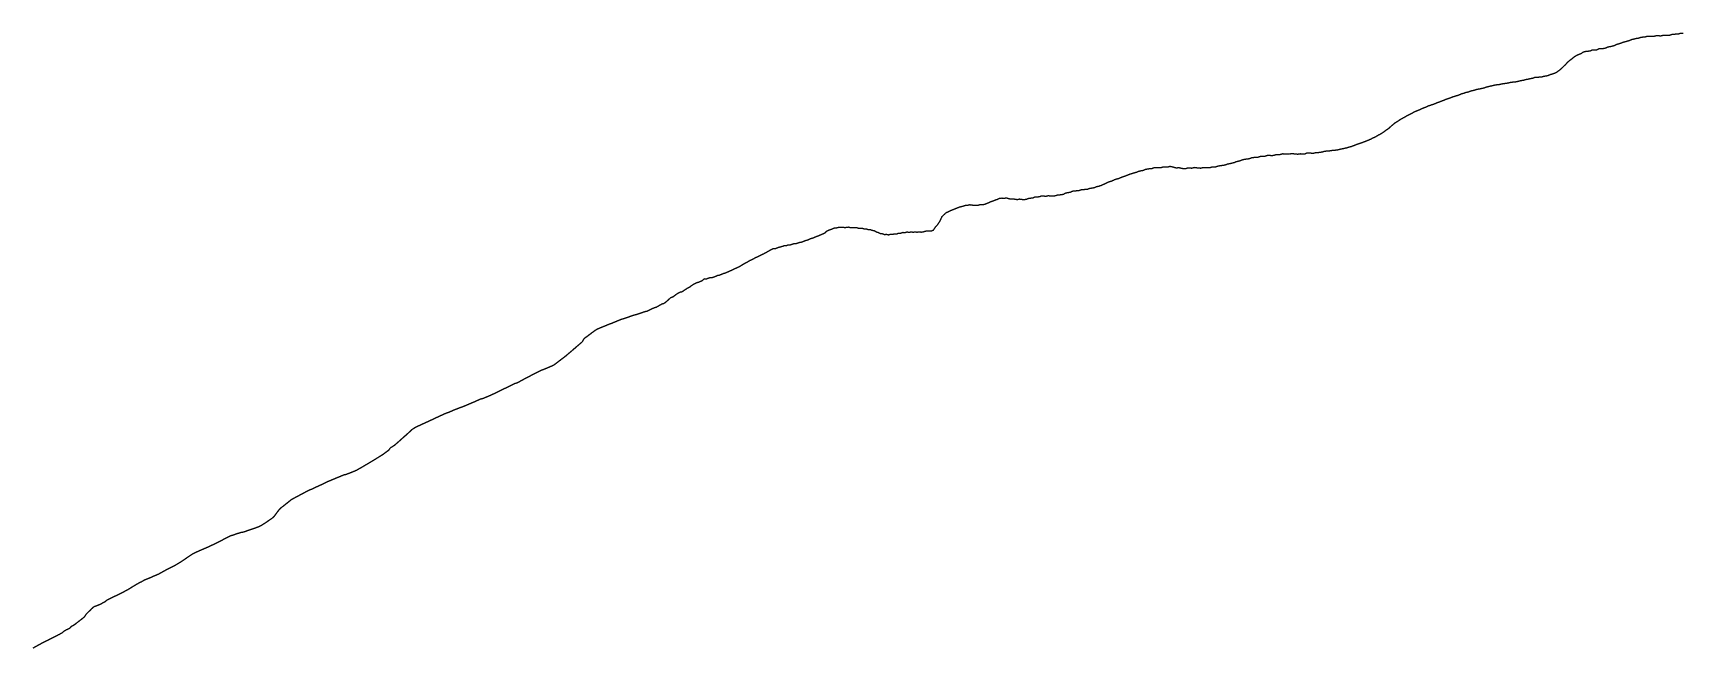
# Model space of a CAD drawing. Header units: millimetres. Extents: x 0 to 74012, y -11988 to 500.
# Drawn here: x 9299 to 18522, y -9981 to -6545 of the extents above; entities that cross this region are included whole.
import ezdxf

# ---------------------------------------------------------------- set-up
doc = ezdxf.new("R2010")
doc.units = ezdxf.units.MM
doc.layers.add('Clone', color=7, linetype='CONTINUOUS')

msp = doc.modelspace()

# ---------------------------------------------------------------- linework, layer by layer
at = {"layer": 'Clone'}
for points in [[(18497.1, -6548.95), (18509.5, -6545.03)], [(18509.5, -6545.03), (18521.8, -6544.99)], [(18002.5, -6645.07), (18014.9, -6638.91)], [(18014.9, -6638.91), (18027.3, -6638.72)], [(18027.3, -6638.72), (18039.6, -6638.44)], [(18039.6, -6638.44), (18052, -6632.11)], [(18052, -6632.11), (18064.3, -6631.64)], [(18064.3, -6631.64), (18076.7, -6630.88)], [(18076.7, -6630.88), (18089.1, -6628.46)], [(18089.1, -6628.46), (18101.4, -6622.36)], [(18101.4, -6622.36), (18113.8, -6620.39)], [(18113.8, -6620.39), (18126.2, -6617.55)], [(18126.2, -6617.55), (18138.5, -6614.32)], [(18138.5, -6614.32), (18150.9, -6608.03)], [(18150.9, -6608.03), (18163.3, -6604.59)], [(18163.3, -6604.59), (18175.6, -6600.81)], [(18175.6, -6600.81), (18188, -6595.6)], [(18188, -6595.6), (18200.4, -6592.44)], [(18200.4, -6592.44), (18212.7, -6588.92)], [(18212.7, -6588.92), (18225.1, -6585.3)], [(18225.1, -6585.3), (18237.4, -6580.27)], [(18237.4, -6580.27), (18249.8, -6577.13)], [(18249.8, -6577.13), (18262.2, -6574.53)], [(18262.2, -6574.53), (18274.5, -6572.78)], [(18274.5, -6572.78), (18286.9, -6568.34)], [(18286.9, -6568.34), (18299.3, -6567)], [(18299.3, -6567), (18311.6, -6565.79)], [(18311.6, -6565.79), (18324, -6561.72)], [(18324, -6561.72), (18336.4, -6561.85)], [(18336.4, -6561.85), (18348.7, -6561.71)], [(18348.7, -6561.71), (18361.1, -6562.6)], [(18361.1, -6562.6), (18373.4, -6558.89)], [(18373.4, -6558.89), (18385.8, -6559.36)], [(18385.8, -6559.36), (18398.2, -6560.52)], [(18398.2, -6560.52), (18410.5, -6556.9)], [(18410.5, -6556.9), (18422.9, -6557.42)], [(18422.9, -6557.42), (18435.3, -6557.05)], [(18435.3, -6557.05), (18447.6, -6556.43)], [(18447.6, -6556.43), (18460, -6552.21)], [(18460, -6552.21), (18472.4, -6551.23)], [(18472.4, -6551.23), (18484.7, -6549.93)], [(18484.7, -6549.93), (18497.1, -6548.95)], [(17841.8, -6743.74), (17854.2, -6731.89)], [(17854.2, -6731.89), (17866.5, -6720.02)], [(17866.5, -6720.02), (17878.9, -6706.2)], [(17878.9, -6706.2), (17891.3, -6695.6)], [(17891.3, -6695.6), (17903.6, -6686.82)], [(17903.6, -6686.82), (17916, -6676.15)], [(17916, -6676.15), (17928.3, -6669.08)], [(17928.3, -6669.08), (17940.7, -6663.52)], [(17940.7, -6663.52), (17953.1, -6658.81)], [(17953.1, -6658.81), (17965.4, -6649.93)], [(17965.4, -6649.93), (17977.8, -6647.17)], [(17977.8, -6647.17), (17990.2, -6645.77)], [(17990.2, -6645.77), (18002.5, -6645.07)], [(17532.7, -6825.46), (17545.1, -6823.62)], [(17545.1, -6823.62), (17557.4, -6820.04)], [(17557.4, -6820.04), (17569.8, -6818.71)], [(17569.8, -6818.71), (17582.2, -6817.75)], [(17582.2, -6817.75), (17594.5, -6816.01)], [(17594.5, -6816.01), (17606.9, -6812.31)], [(17606.9, -6812.31), (17619.2, -6809.92)], [(17619.2, -6809.92), (17631.6, -6807.63)], [(17631.6, -6807.63), (17644, -6804.04)], [(17644, -6804.04), (17656.3, -6802.04)], [(17656.3, -6802.04), (17668.7, -6799.17)], [(17668.7, -6799.17), (17681.1, -6796.8)], [(17681.1, -6796.8), (17693.4, -6792.6)], [(17693.4, -6792.6), (17705.8, -6791.77)], [(17705.8, -6791.77), (17718.2, -6790.5)], [(17718.2, -6790.5), (17730.5, -6790.32)], [(17730.5, -6790.32), (17742.9, -6786.12)], [(17742.9, -6786.12), (17755.3, -6784.43)], [(17755.3, -6784.43), (17767.6, -6782.06)], [(17767.6, -6782.06), (17780, -6776.46)], [(17780, -6776.46), (17792.3, -6773.16)], [(17792.3, -6773.16), (17804.7, -6768.95)], [(17804.7, -6768.95), (17817.1, -6762.54)], [(17817.1, -6762.54), (17829.4, -6753.74)], [(17829.4, -6753.74), (17841.8, -6743.74)], [(17186.5, -6919.79), (17198.9, -6914.18)], [(17198.9, -6914.18), (17211.2, -6909.83)], [(17211.2, -6909.83), (17223.6, -6906.01)], [(17223.6, -6906.01), (17236, -6900.88)], [(17236, -6900.88), (17248.3, -6897.26)], [(17248.3, -6897.26), (17260.7, -6893.3)], [(17260.7, -6893.3), (17273.1, -6889.1)], [(17273.1, -6889.1), (17285.4, -6883.54)], [(17285.4, -6883.54), (17297.8, -6880.21)], [(17297.8, -6880.21), (17310.1, -6876.14)], [(17310.1, -6876.14), (17322.5, -6873.51)], [(17322.5, -6873.51), (17334.9, -6868.57)], [(17334.9, -6868.57), (17347.2, -6865.68)], [(17347.2, -6865.68), (17359.6, -6862.75)], [(17359.6, -6862.75), (17372, -6858.68)], [(17372, -6858.68), (17384.3, -6856.68)], [(17384.3, -6856.68), (17396.7, -6853.99)], [(17396.7, -6853.99), (17409.1, -6851.35)], [(17409.1, -6851.35), (17421.4, -6847.02)], [(17421.4, -6847.02), (17433.8, -6843.62)], [(17433.8, -6843.62), (17446.2, -6840.78)], [(17446.2, -6840.78), (17458.5, -6838.35)], [(17458.5, -6838.35), (17470.9, -6834.63)], [(17470.9, -6834.63), (17483.2, -6833.23)], [(17483.2, -6833.23), (17495.6, -6832.07)], [(17495.6, -6832.07), (17508, -6828.7)], [(17508, -6828.7), (17520.3, -6827.06)], [(17520.3, -6827.06), (17532.7, -6825.46)], [(16964, -7015.3), (16976.3, -7007.95)], [(16976.3, -7007.95), (16988.7, -7001.67)], [(16988.7, -7001.67), (17001, -6995.52)], [(17001, -6995.52), (17013.4, -6988.99)], [(17013.4, -6988.99), (17025.8, -6982.61)], [(17025.8, -6982.61), (17038.1, -6977.6)], [(17038.1, -6977.6), (17050.5, -6972.69)], [(17050.5, -6972.69), (17062.9, -6966.52)], [(17062.9, -6966.52), (17075.2, -6961.74)], [(17075.2, -6961.74), (17087.6, -6957.26)], [(17087.6, -6957.26), (17100, -6951.2)], [(17100, -6951.2), (17112.3, -6947.1)], [(17112.3, -6947.1), (17124.7, -6943.04)], [(17124.7, -6943.04), (17137.1, -6938.72)], [(17137.1, -6938.72), (17149.4, -6933.05)], [(17149.4, -6933.05), (17161.8, -6928.68)], [(17161.8, -6928.68), (17174.1, -6924.11)], [(17174.1, -6924.11), (17186.5, -6919.79)], [(16840.3, -7103.26), (16852.7, -7094.78)], [(16852.7, -7094.78), (16865, -7085.35)], [(16865, -7085.35), (16877.4, -7077.51)], [(16877.4, -7077.51), (16889.8, -7066.07)], [(16889.8, -7066.07), (16902.1, -7055.3)], [(16902.1, -7055.3), (16914.5, -7045.33)], [(16914.5, -7045.33), (16926.9, -7038.25)], [(16926.9, -7038.25), (16939.2, -7029.56)], [(16939.2, -7029.56), (16951.6, -7022.29)], [(16951.6, -7022.29), (16964, -7015.3)], [(16593, -7196.96), (16605.4, -7193.49)], [(16605.4, -7193.49), (16617.8, -7191.12)], [(16617.8, -7191.12), (16630.1, -7188.44)], [(16630.1, -7188.44), (16642.5, -7185.99)], [(16642.5, -7185.99), (16654.9, -7181.59)], [(16654.9, -7181.59), (16667.2, -7178.58)], [(16667.2, -7178.58), (16679.6, -7174.2)], [(16679.6, -7174.2), (16692, -7169.39)], [(16692, -7169.39), (16704.3, -7164.55)], [(16704.3, -7164.55), (16716.7, -7160.43)], [(16716.7, -7160.43), (16729, -7156.27)], [(16729, -7156.27), (16741.4, -7151.37)], [(16741.4, -7151.37), (16753.8, -7147.17)], [(16753.8, -7147.17), (16766.1, -7141.75)], [(16766.1, -7141.75), (16778.5, -7136.25)], [(16778.5, -7136.25), (16790.9, -7129.81)], [(16790.9, -7129.81), (16803.2, -7124.19)], [(16803.2, -7124.19), (16815.6, -7116.83)], [(16815.6, -7116.83), (16828, -7110.38)], [(16828, -7110.38), (16840.3, -7103.26)], [(15925.4, -7287), (15937.8, -7285.37)], [(15937.8, -7285.37), (15950.1, -7283.66)], [(15950.1, -7283.66), (15962.5, -7281.83)], [(15962.5, -7281.83), (15974.8, -7276.81)], [(15974.8, -7276.81), (15987.2, -7274.37)], [(15987.2, -7274.37), (15999.6, -7271.59)], [(15999.6, -7271.59), (16011.9, -7268.75)], [(16011.9, -7268.75), (16024.3, -7263.29)], [(16024.3, -7263.29), (16036.7, -7260.24)], [(16036.7, -7260.24), (16049, -7257.22)], [(16049, -7257.22), (16061.4, -7251.93)], [(16061.4, -7251.93), (16073.8, -7249.91)], [(16073.8, -7249.91), (16086.1, -7248.02)], [(16086.1, -7248.02), (16098.5, -7246.53)], [(16098.5, -7246.53), (16110.8, -7241.45)], [(16110.8, -7241.45), (16123.2, -7239.65)], [(16123.2, -7239.65), (16135.6, -7238.77)], [(16135.6, -7238.77), (16147.9, -7237.78)], [(16147.9, -7237.78), (16160.3, -7233.44)], [(16160.3, -7233.44), (16172.7, -7233.08)], [(16172.7, -7233.08), (16185, -7232.73)], [(16185, -7232.73), (16197.4, -7228.39)], [(16197.4, -7228.39), (16209.8, -7228.15)], [(16209.8, -7228.15), (16222.1, -7228.9)], [(16222.1, -7228.9), (16234.5, -7228.32)], [(16234.5, -7228.32), (16246.8, -7224.15)], [(16246.8, -7224.15), (16259.2, -7224.06)], [(16259.2, -7224.06), (16271.6, -7222.84)], [(16271.6, -7222.84), (16283.9, -7219.05)], [(16283.9, -7219.05), (16296.3, -7219.66)], [(16296.3, -7219.66), (16308.7, -7220.4)], [(16308.7, -7220.4), (16321, -7221.12)], [(16321, -7221.12), (16333.4, -7218.3)], [(16333.4, -7218.3), (16345.8, -7219.21)], [(16345.8, -7219.21), (16358.1, -7220.7)], [(16358.1, -7220.7), (16370.5, -7221.29)], [(16370.5, -7221.29), (16382.9, -7219.09)], [(16382.9, -7219.09), (16395.2, -7219.97)], [(16395.2, -7219.97), (16407.6, -7220.29)], [(16407.6, -7220.29), (16419.9, -7214.29)], [(16419.9, -7214.29), (16432.3, -7214.91)], [(16432.3, -7214.91), (16444.7, -7215.54)], [(16444.7, -7215.54), (16457, -7215.92)], [(16457, -7215.92), (16469.4, -7213.04)], [(16469.4, -7213.04), (16481.8, -7212.53)], [(16481.8, -7212.53), (16494.1, -7210.67)], [(16494.1, -7210.67), (16506.5, -7208.58)], [(16506.5, -7208.58), (16518.9, -7205.12)], [(16518.9, -7205.12), (16531.2, -7203.79)], [(16531.2, -7203.79), (16543.6, -7203.53)], [(16543.6, -7203.53), (16555.9, -7200.71)], [(16555.9, -7200.71), (16568.3, -7200)], [(16568.3, -7200), (16580.7, -7198.67)], [(16580.7, -7198.67), (16593, -7196.96)], [(15307.2, -7378.43), (15319.6, -7374.23)], [(15319.6, -7374.23), (15331.9, -7370.37)], [(15331.9, -7370.37), (15344.3, -7364.01)], [(15344.3, -7364.01), (15356.6, -7359.92)], [(15356.6, -7359.92), (15369, -7357.25)], [(15369, -7357.25), (15381.4, -7351.41)], [(15381.4, -7351.41), (15393.7, -7346.88)], [(15393.7, -7346.88), (15406.1, -7342.46)], [(15406.1, -7342.46), (15418.5, -7337.53)], [(15418.5, -7337.53), (15430.8, -7332.87)], [(15430.8, -7332.87), (15443.2, -7329.21)], [(15443.2, -7329.21), (15455.6, -7325.53)], [(15455.6, -7325.53), (15467.9, -7322.19)], [(15467.9, -7322.19), (15480.3, -7316.91)], [(15480.3, -7316.91), (15492.6, -7314.14)], [(15492.6, -7314.14), (15505, -7311.89)], [(15505, -7311.89), (15517.4, -7306.37)], [(15517.4, -7306.37), (15529.7, -7304)], [(15529.7, -7304), (15542.1, -7302.22)], [(15542.1, -7302.22), (15554.5, -7301.43)], [(15554.5, -7301.43), (15566.8, -7296.12)], [(15566.8, -7296.12), (15579.2, -7296.04)], [(15579.2, -7296.04), (15591.6, -7296.5)], [(15591.6, -7296.5), (15603.9, -7297.13)], [(15603.9, -7297.13), (15616.3, -7292.21)], [(15616.3, -7292.21), (15628.7, -7292.73)], [(15628.7, -7292.73), (15641, -7293.61)], [(15641, -7293.61), (15653.4, -7289.54)], [(15653.4, -7289.54), (15665.7, -7291.77)], [(15665.7, -7291.77), (15678.1, -7295.11)], [(15678.1, -7295.11), (15690.5, -7298.74)], [(15690.5, -7298.74), (15702.8, -7296.12)], [(15702.8, -7296.12), (15715.2, -7299.42)], [(15715.2, -7299.42), (15727.6, -7301.72)], [(15727.6, -7301.72), (15739.9, -7302.88)], [(15739.9, -7302.88), (15752.3, -7298.61)], [(15752.3, -7298.61), (15764.7, -7298.96)], [(15764.7, -7298.96), (15777, -7299.45)], [(15777, -7299.45), (15789.4, -7295.42)], [(15789.4, -7295.42), (15801.7, -7297.08)], [(15801.7, -7297.08), (15814.1, -7298.61)], [(15814.1, -7298.61), (15826.5, -7299.67)], [(15826.5, -7299.67), (15838.8, -7295.88)], [(15838.8, -7295.88), (15851.2, -7296.51)], [(15851.2, -7296.51), (15863.6, -7297.08)], [(15863.6, -7297.08), (15875.9, -7297.26)], [(15875.9, -7297.26), (15888.3, -7292.98)], [(15888.3, -7292.98), (15900.7, -7293.01)], [(15900.7, -7293.01), (15913, -7291.75)], [(15913, -7291.75), (15925.4, -7287)], [(14690.3, -7473.61), (14702.6, -7467.5)], [(14702.6, -7467.5), (14714.9, -7466.84)], [(14714.9, -7466.84), (14727.2, -7468.32)], [(14727.2, -7468.32), (14739.5, -7465.63)], [(14739.5, -7465.63), (14751.8, -7469.37)], [(14751.8, -7469.37), (14764.1, -7472.66)], [(14850.3, -7473.87), (14862.6, -7469.15)], [(14862.6, -7469.15), (14874.9, -7467.1)], [(14874.9, -7467.1), (14887.2, -7466.35)], [(14887.2, -7466.35), (14899.5, -7460.84)], [(14899.5, -7460.84), (14911.8, -7460.12)], [(14911.8, -7460.12), (14924.1, -7459.06)], [(14924.1, -7459.06), (14936.4, -7454.47)], [(14936.4, -7454.47), (14948.7, -7455.39)], [(14948.7, -7455.39), (14961, -7456.78)], [(14961, -7456.78), (14973.4, -7453.55)], [(14973.4, -7453.55), (14985.7, -7454.25)], [(14985.7, -7454.25), (14998.1, -7454.34)], [(14998.1, -7454.34), (15010.5, -7454.38)], [(15010.5, -7454.38), (15022.8, -7450.26)], [(15022.8, -7450.26), (15035.2, -7449.12)], [(15035.2, -7449.12), (15047.5, -7447.59)], [(15047.5, -7447.59), (15059.9, -7445.11)], [(15059.9, -7445.11), (15072.3, -7438.24)], [(15072.3, -7438.24), (15084.6, -7436.11)], [(15084.6, -7436.11), (15097, -7433.92)], [(15097, -7433.92), (15109.4, -7428.19)], [(15109.4, -7428.19), (15121.7, -7426.62)], [(15121.7, -7426.62), (15134.1, -7425.54)], [(15134.1, -7425.54), (15146.5, -7424.4)], [(15146.5, -7424.4), (15158.8, -7419.88)], [(15158.8, -7419.88), (15171.2, -7418.69)], [(15171.2, -7418.69), (15183.5, -7418.25)], [(15183.5, -7418.25), (15195.9, -7416.48)], [(15195.9, -7416.48), (15208.3, -7411.84)], [(15208.3, -7411.84), (15220.6, -7410.53)], [(15220.6, -7410.53), (15233, -7407.69)], [(15233, -7407.69), (15245.4, -7402.57)], [(15245.4, -7402.57), (15257.7, -7400)], [(15257.7, -7400), (15270.1, -7395.9)], [(15270.1, -7395.9), (15282.5, -7390.35)], [(15282.5, -7390.35), (15294.8, -7384.25)], [(15294.8, -7384.25), (15307.2, -7378.43)], [(14380.4, -7570.77), (14392.3, -7559.25)], [(14392.3, -7559.25), (14404.1, -7547.86)], [(14404.1, -7547.86), (14415.9, -7542.59)], [(14415.9, -7542.59), (14427.8, -7536.86)], [(14427.8, -7536.86), (14439.6, -7532.26)], [(14439.6, -7532.26), (14451.5, -7527.29)], [(14451.5, -7527.29), (14463.3, -7522.5)], [(14463.3, -7522.5), (14475.2, -7517.73)], [(14475.2, -7517.73), (14487, -7514.38)], [(14487, -7514.38), (14498.9, -7511.78)], [(14498.9, -7511.78), (14510.7, -7507.76)], [(14510.7, -7507.76), (14522.6, -7507.18)], [(14522.6, -7507.18), (14534.4, -7503.84)], [(14534.4, -7503.84), (14546.3, -7505.16)], [(14546.3, -7505.16), (14558.1, -7508.06)], [(14558.1, -7508.06), (14570, -7506.4)], [(14570, -7506.4), (14581.8, -7506.63)], [(14581.8, -7506.63), (14593.7, -7503.28)], [(14593.7, -7503.28), (14605.5, -7503.51)], [(14605.5, -7503.51), (14617.4, -7501.97)], [(14617.4, -7501.97), (14629.2, -7497.13)], [(14629.2, -7497.13), (14641.1, -7492.79)], [(14641.1, -7492.79), (14653.4, -7486.55)], [(14653.4, -7486.55), (14665.7, -7482.53)], [(14665.7, -7482.53), (14678, -7477.77)], [(14678, -7477.77), (14690.3, -7473.61)], [(14764.1, -7472.66), (14776.4, -7470.99)], [(14776.4, -7470.99), (14788.7, -7473.1)], [(14788.7, -7473.1), (14801, -7475.1)], [(14801, -7475.1), (14813.3, -7472.12)], [(14813.3, -7472.12), (14825.6, -7474.28)], [(14825.6, -7474.28), (14838, -7474.94)], [(14838, -7474.94), (14850.3, -7473.87)], [(13725.4, -7661.8), (13736.5, -7651.43)], [(13736.5, -7651.43), (13747.5, -7645.55)], [(13747.5, -7645.55), (13758.5, -7642.15)], [(13758.5, -7642.15), (13769.6, -7637.59)], [(13769.6, -7637.59), (13780.6, -7633.02)], [(13780.6, -7633.02), (13791.6, -7633.18)], [(13791.6, -7633.18), (13802.7, -7630.09)], [(13802.7, -7630.09), (13813.7, -7630.34)], [(13813.7, -7630.34), (13824.7, -7629.35)], [(13824.7, -7629.35), (13835.8, -7631.65)], [(13835.8, -7631.65), (13846.8, -7630.36)], [(13846.8, -7630.36), (13857.8, -7628.84)], [(13857.8, -7628.84), (13868.9, -7632.21)], [(13868.9, -7632.21), (13879.9, -7631.34)], [(13879.9, -7631.34), (13890.9, -7632.69)], [(13890.9, -7632.69), (13902, -7631.47)], [(13902, -7631.47), (13913, -7635.34)], [(13913, -7635.34), (13924, -7635.34)], [(13924, -7635.34), (13935, -7635.34)], [(13935, -7635.34), (13946.1, -7639.21)], [(13946.1, -7639.21), (13957.1, -7639.21)], [(13957.1, -7639.21), (13968.1, -7643.08)], [(13968.1, -7643.08), (13979.2, -7643.08)], [(13979.2, -7643.08), (13990.2, -7647.06)], [(13990.2, -7647.06), (14001.2, -7648.89)], [(14001.2, -7648.89), (14012.7, -7656.26)], [(14275.5, -7655.38), (14286.9, -7651.78)], [(14286.9, -7651.78), (14298.3, -7650)], [(14298.3, -7650), (14309.7, -7650)], [(14309.7, -7650), (14321.2, -7650)], [(14321.2, -7650), (14333, -7645.65)], [(14333, -7645.65), (14344.9, -7627.51)], [(14344.9, -7627.51), (14356.7, -7614.87)], [(14356.7, -7614.87), (14368.6, -7596.67)], [(14368.6, -7596.67), (14380.4, -7570.77)], [(13446.7, -7749.86), (13457.4, -7745.63)], [(13457.4, -7745.63), (13468, -7741.4)], [(13468, -7741.4), (13478.7, -7739.3)], [(13478.7, -7739.3), (13489.4, -7735.77)], [(13489.4, -7735.77), (13500, -7732.39)], [(13500, -7732.39), (13510.7, -7731.9)], [(13510.7, -7731.9), (13521.4, -7728.37)], [(13521.4, -7728.37), (13532, -7727.9)], [(13532, -7727.9), (13542.7, -7724.55)], [(13542.7, -7724.55), (13553.3, -7721.2)], [(13553.3, -7721.2), (13564, -7720.99)], [(13564, -7720.99), (13574.7, -7717.68)], [(13574.7, -7717.68), (13585.3, -7714.22)], [(13585.3, -7714.22), (13596, -7712.72)], [(13596, -7712.72), (13606.7, -7708.45)], [(13606.7, -7708.45), (13617.3, -7704.09)], [(13617.3, -7704.09), (13628, -7701.22)], [(13628, -7701.22), (13638.7, -7696.65)], [(13638.7, -7696.65), (13649.3, -7692.2)], [(13649.3, -7692.2), (13660, -7689.19)], [(13660, -7689.19), (13670.7, -7684.73)], [(13670.7, -7684.73), (13681.3, -7680.27)], [(13681.3, -7680.27), (13692.3, -7676.26)], [(13692.3, -7676.26), (13703.4, -7671.26)], [(13703.4, -7671.26), (13714.4, -7666.8)], [(13714.4, -7666.8), (13725.4, -7661.8)], [(14012.7, -7656.26), (14024.1, -7658.88)], [(14024.1, -7658.88), (14035.5, -7665.41)], [(14035.5, -7665.41), (14046.9, -7665.94)], [(14046.9, -7665.94), (14058.4, -7670.34)], [(14058.4, -7670.34), (14069.8, -7669.58)], [(14069.8, -7669.58), (14081.2, -7672.51)], [(14081.2, -7672.51), (14092.6, -7669.06)], [(14092.6, -7669.06), (14104.1, -7669.58)], [(14104.1, -7669.58), (14115.5, -7666.66)], [(14115.5, -7666.66), (14126.9, -7667.15)], [(14126.9, -7667.15), (14138.3, -7662.87)], [(14138.3, -7662.87), (14149.8, -7662.58)], [(14149.8, -7662.58), (14161.2, -7658.55)], [(14161.2, -7658.55), (14172.6, -7659.76)], [(14172.6, -7659.76), (14184, -7656.09)], [(14184, -7656.09), (14195.5, -7658.46)], [(14195.5, -7658.46), (14206.9, -7655.53)], [(14206.9, -7655.53), (14218.3, -7657.6)], [(14218.3, -7657.6), (14229.8, -7655.6)], [(14229.8, -7655.6), (14241.2, -7657.44)], [(14241.2, -7657.44), (14252.6, -7655.19)], [(14252.6, -7655.19), (14264, -7657.34)], [(14264, -7657.34), (14275.5, -7655.38)], [(13254.8, -7845.31), (13265.4, -7838.76)], [(13265.4, -7838.76), (13276.1, -7832.22)], [(13276.1, -7832.22), (13286.7, -7827.24)], [(13286.7, -7827.24), (13297.4, -7821)], [(13297.4, -7821), (13308.1, -7814.76)], [(13308.1, -7814.76), (13318.7, -7810.14)], [(13318.7, -7810.14), (13329.4, -7804.17)], [(13329.4, -7804.17), (13340.1, -7798.47)], [(13340.1, -7798.47), (13350.7, -7794.25)], [(13350.7, -7794.25), (13361.4, -7788.7)], [(13361.4, -7788.7), (13372.1, -7783.16)], [(13372.1, -7783.16), (13382.7, -7778.45)], [(13382.7, -7778.45), (13393.4, -7772.58)], [(13393.4, -7772.58), (13404.1, -7766.71)], [(13404.1, -7766.71), (13414.7, -7760.73)], [(13414.7, -7760.73), (13425.4, -7754.89)], [(13425.4, -7754.89), (13436, -7750)], [(13436, -7750), (13446.7, -7749.86)], [(13031.2, -7931.79), (13041.5, -7927)], [(13041.5, -7927), (13052.1, -7917.57)], [(13052.1, -7917.57), (13062.8, -7918.82)], [(13062.8, -7918.82), (13073.5, -7914.46)], [(13073.5, -7914.46), (13084.1, -7911.17)], [(13084.1, -7911.17), (13094.8, -7911.5)], [(13094.8, -7911.5), (13105.5, -7907.85)], [(13105.5, -7907.85), (13116.1, -7903.4)], [(13116.1, -7903.4), (13126.8, -7898.97)], [(13126.8, -7898.97), (13137.4, -7896.93)], [(13137.4, -7896.93), (13148.1, -7892.42)], [(13148.1, -7892.42), (13158.8, -7887.92)], [(13158.8, -7887.92), (13169.4, -7885.08)], [(13169.4, -7885.08), (13180.1, -7880.57)], [(13180.1, -7880.57), (13190.8, -7875.71)], [(13190.8, -7875.71), (13201.4, -7870.82)], [(13201.4, -7870.82), (13212.1, -7866.03)], [(13212.1, -7866.03), (13222.8, -7861.14)], [(13222.8, -7861.14), (13233.4, -7856.26)], [(13233.4, -7856.26), (13244.1, -7851.45)], [(13244.1, -7851.45), (13254.8, -7845.31)], [(12855.7, -8031), (12866, -8021.94)], [(12866, -8021.94), (12876.4, -8018.77)], [(12876.4, -8018.77), (12886.7, -8011.06)], [(12886.7, -8011.06), (12897, -8003.12)], [(12897, -8003.12), (12907.3, -7996.86)], [(12907.3, -7996.86), (12917.6, -7991.25)], [(12917.6, -7991.25), (12928, -7990.17)], [(12928, -7990.17), (12938.3, -7982.84)], [(12938.3, -7982.84), (12948.6, -7975.85)], [(12948.6, -7975.85), (12958.9, -7969.1)], [(12958.9, -7969.1), (12969.2, -7964.55)], [(12969.2, -7964.55), (12979.6, -7956.64)], [(12979.6, -7956.64), (12989.9, -7949.34)], [(12989.9, -7949.34), (13000.2, -7944.05)], [(13000.2, -7944.05), (13010.5, -7938.77)], [(13010.5, -7938.77), (13020.8, -7936.57)], [(13020.8, -7936.57), (13031.2, -7931.79)], [(12670, -8117.98), (12680.3, -8114.46)], [(12680.3, -8114.46), (12690.6, -8110.94)], [(12690.6, -8110.94), (12700.9, -8107.43)], [(12700.9, -8107.43), (12711.2, -8103.91)], [(12711.2, -8103.91), (12721.6, -8100.48)], [(12721.6, -8100.48), (12731.9, -8098.51)], [(12731.9, -8098.51), (12742.2, -8093.55)], [(12742.2, -8093.55), (12752.5, -8088.58)], [(12752.5, -8088.58), (12762.8, -8083.71)], [(12762.8, -8083.71), (12773.2, -8078.85)], [(12773.2, -8078.85), (12783.5, -8076.06)], [(12783.5, -8076.06), (12793.8, -8070.23)], [(12793.8, -8070.23), (12804.1, -8064.4)], [(12804.1, -8064.4), (12814.4, -8058.57)], [(12814.4, -8058.57), (12824.8, -8055.51)], [(12824.8, -8055.51), (12835.1, -8049.54)], [(12835.1, -8049.54), (12845.4, -8040.27)], [(12845.4, -8040.27), (12855.7, -8031)], [(12432.6, -8212.65), (12442.9, -8204.95)], [(12442.9, -8204.95), (12453.2, -8198.44)], [(12453.2, -8198.44), (12463.6, -8194.47)], [(12463.6, -8194.47), (12473.9, -8189.99)], [(12473.9, -8189.99), (12484.2, -8185.8)], [(12484.2, -8185.8), (12494.5, -8181.66)], [(12494.5, -8181.66), (12504.8, -8177.47)], [(12504.8, -8177.47), (12515.2, -8173.26)], [(12515.2, -8173.26), (12525.5, -8169.05)], [(12525.5, -8169.05), (12535.8, -8165.58)], [(12535.8, -8165.58), (12546.1, -8161.23)], [(12546.1, -8161.23), (12556.4, -8156.88)], [(12556.4, -8156.88), (12566.8, -8152.59)], [(12566.8, -8152.59), (12577.1, -8148.28)], [(12577.1, -8148.28), (12587.4, -8144.1)], [(12587.4, -8144.1), (12597.7, -8141.43)], [(12597.7, -8141.43), (12608, -8137.91)], [(12608, -8137.91), (12618.4, -8134.32)], [(12618.4, -8134.32), (12628.7, -8130.74)], [(12628.7, -8130.74), (12639, -8127.21)], [(12639, -8127.21), (12649.3, -8123.63)], [(12649.3, -8123.63), (12659.6, -8120.16)], [(12659.6, -8120.16), (12670, -8117.98)], [(12329.4, -8304.6), (12339.7, -8295.76)], [(12339.7, -8295.76), (12350, -8286.91)], [(12350, -8286.91), (12360.4, -8278.04)], [(12360.4, -8278.04), (12370.7, -8269.08)], [(12370.7, -8269.08), (12381, -8251.15)], [(12381, -8251.15), (12391.3, -8243.48)], [(12391.3, -8243.48), (12401.6, -8235.78)], [(12401.6, -8235.78), (12412, -8228.07)], [(12412, -8228.07), (12422.3, -8220.36)], [(12422.3, -8220.36), (12432.6, -8212.65)], [(12215.9, -8395.82), (12226.2, -8387.95)], [(12226.2, -8387.95), (12236.5, -8380.09)], [(12236.5, -8380.09), (12246.8, -8372.23)], [(12246.8, -8372.23), (12257.2, -8364.36)], [(12257.2, -8364.36), (12267.5, -8356.5)], [(12267.5, -8356.5), (12277.8, -8348.71)], [(12277.8, -8348.71), (12288.1, -8339.92)], [(12288.1, -8339.92), (12298.4, -8331.13)], [(12298.4, -8331.13), (12308.8, -8322.29)], [(12308.8, -8322.29), (12319.1, -8313.44)], [(12319.1, -8313.44), (12329.4, -8304.6)], [(12031.5, -8484.91), (12041.6, -8479.49)], [(12041.6, -8479.49), (12051.6, -8474.36)], [(12051.6, -8474.36), (12061.6, -8469.22)], [(12061.6, -8469.22), (12071.7, -8463.98)], [(12071.7, -8463.98), (12081.7, -8458.35)], [(12081.7, -8458.35), (12092, -8452.71)], [(12092, -8452.71), (12102.4, -8447.39)], [(12102.4, -8447.39), (12112.7, -8442.39)], [(12112.7, -8442.39), (12123, -8437.54)], [(12123, -8437.54), (12133.3, -8432.64)], [(12133.3, -8432.64), (12143.6, -8427.68)], [(12143.6, -8427.68), (12154, -8423.94)], [(12154, -8423.94), (12164.3, -8419.6)], [(12164.3, -8419.6), (12174.6, -8415.26)], [(12174.6, -8415.26), (12184.9, -8410.92)], [(12184.9, -8410.92), (12195.2, -8406.58)], [(12195.2, -8406.58), (12205.6, -8402.11)], [(12205.6, -8402.11), (12215.9, -8395.82)], [(11830.8, -8579.32), (11840.8, -8575.26)], [(11840.8, -8575.26), (11850.9, -8571.17)], [(11850.9, -8571.17), (11860.9, -8566.84)], [(11860.9, -8566.84), (11870.9, -8562.06)], [(11870.9, -8562.06), (11881, -8557.28)], [(11881, -8557.28), (11891, -8552.48)], [(11891, -8552.48), (11901, -8547.43)], [(11901, -8547.43), (11911.1, -8542.52)], [(11911.1, -8542.52), (11921.1, -8537.6)], [(11921.1, -8537.6), (11931.2, -8532.68)], [(11931.2, -8532.68), (11941.2, -8527.76)], [(11941.2, -8527.76), (11951.2, -8522.84)], [(11951.2, -8522.84), (11961.3, -8517.92)], [(11961.3, -8517.92), (11971.3, -8513.01)], [(11971.3, -8513.01), (11981.3, -8508.13)], [(11981.3, -8508.13), (11991.4, -8503.26)], [(11991.4, -8503.26), (12001.4, -8500.22)], [(12001.4, -8500.22), (12011.5, -8495.88)], [(12011.5, -8495.88), (12021.5, -8490.39)], [(12021.5, -8490.39), (12031.5, -8484.91)], [(11599.9, -8672.16), (11610, -8667.62)], [(11610, -8667.62), (11620, -8665.13)], [(11620, -8665.13), (11630.1, -8660.53)], [(11630.1, -8660.53), (11640.1, -8656.11)], [(11640.1, -8656.11), (11650.1, -8651.71)], [(11650.1, -8651.71), (11660.2, -8647.76)], [(11660.2, -8647.76), (11670.2, -8643.99)], [(11670.2, -8643.99), (11680.2, -8640.09)], [(11680.2, -8640.09), (11690.3, -8636.28)], [(11690.3, -8636.28), (11700.3, -8632.47)], [(11700.3, -8632.47), (11710.3, -8628.67)], [(11710.3, -8628.67), (11720.4, -8624.63)], [(11720.4, -8624.63), (11730.4, -8620.37)], [(11730.4, -8620.37), (11740.5, -8616.11)], [(11740.5, -8616.11), (11750.5, -8611.77)], [(11750.5, -8611.78), (11760.5, -8607.43)], [(11760.5, -8607.43), (11770.6, -8603.12)], [(11770.6, -8603.12), (11780.6, -8598.67)], [(11780.6, -8598.67), (11790.6, -8593.83)], [(11790.6, -8593.83), (11800.7, -8589.15)], [(11800.7, -8589.15), (11810.7, -8587.67)], [(11810.7, -8587.67), (11820.8, -8583.55)], [(11820.8, -8583.55), (11830.8, -8579.32)], [(11409.2, -8768.6), (11419.3, -8759.3)], [(11419.3, -8759.3), (11429.3, -8752.53)], [(11429.3, -8752.53), (11439.4, -8746.46)], [(11439.4, -8746.46), (11449.4, -8741.55)], [(11449.4, -8741.55), (11459.4, -8736.97)], [(11459.4, -8736.97), (11469.5, -8732.37)], [(11469.5, -8732.37), (11479.5, -8727.77)], [(11479.5, -8727.77), (11489.5, -8723.19)], [(11489.5, -8723.19), (11499.6, -8718.61)], [(11499.6, -8718.61), (11509.6, -8713.98)], [(11509.6, -8713.98), (11519.6, -8709.36)], [(11519.6, -8709.36), (11529.7, -8704.78)], [(11529.7, -8704.78), (11539.7, -8700.12)], [(11539.7, -8700.12), (11549.8, -8695.39)], [(11549.8, -8695.39), (11559.8, -8690.66)], [(11559.8, -8690.66), (11569.8, -8685.92)], [(11569.8, -8685.92), (11579.9, -8681.19)], [(11579.9, -8681.19), (11589.9, -8676.59)], [(11589.9, -8676.59), (11599.9, -8672.16)], [(11308.9, -8854.93), (11318.9, -8848.77)], [(11318.9, -8848.77), (11328.9, -8840.19)], [(11328.9, -8840.19), (11339, -8831.6)], [(11339, -8831.6), (11349, -8822.72)], [(11349, -8822.72), (11359.1, -8813.8)], [(11359.1, -8813.8), (11369.1, -8804.87)], [(11369.1, -8804.87), (11379.1, -8795.94)], [(11379.1, -8795.94), (11389.2, -8786.96)], [(11389.2, -8786.96), (11399.2, -8777.9)], [(11399.2, -8777.9), (11409.2, -8768.6)], [(11178.4, -8946.28), (11188.4, -8940.26)], [(11188.4, -8940.26), (11198.5, -8934.17)], [(11198.5, -8934.17), (11208.5, -8928.09)], [(11208.5, -8928.09), (11218.5, -8922.01)], [(11218.5, -8922.01), (11228.6, -8915.92)], [(11228.6, -8915.92), (11238.6, -8909.5)], [(11238.6, -8909.5), (11248.7, -8903.42)], [(11248.7, -8903.42), (11258.7, -8896.69)], [(11258.7, -8896.69), (11268.7, -8889.14)], [(11268.7, -8889.14), (11278.8, -8881.6)], [(11278.8, -8881.6), (11288.8, -8874.94)], [(11288.8, -8874.94), (11298.8, -8861.2)], [(11298.8, -8861.2), (11308.9, -8854.93)], [(10967.6, -9042), (10977.7, -9037.88)], [(10977.7, -9037.88), (10987.7, -9033.77)], [(10987.7, -9033.77), (10997.7, -9029.56)], [(10997.7, -9029.56), (11007.8, -9025.35)], [(11007.8, -9025.35), (11017.8, -9021.15)], [(11017.8, -9021.15), (11027.8, -9017.08)], [(11027.8, -9017.08), (11037.9, -9013.17)], [(11037.9, -9013.17), (11047.9, -9011.29)], [(11047.9, -9011.29), (11058, -9007.34)], [(11058, -9007.34), (11068, -9003.39)], [(11068, -9003.39), (11078, -8999.69)], [(11078, -8999.69), (11088.1, -8995.57)], [(11088.1, -8995.57), (11098.1, -8991.45)], [(11098.1, -8991.45), (11108.1, -8987.32)], [(11108.1, -8987.32), (11118.2, -8981.54)], [(11118.2, -8981.54), (11128.2, -8975.62)], [(11128.2, -8975.62), (11138.2, -8969.69)], [(11138.2, -8969.69), (11148.3, -8963.77)], [(11148.3, -8963.77), (11158.3, -8958.13)], [(11158.3, -8958.13), (11168.4, -8952.31)], [(11168.4, -8952.31), (11178.4, -8946.28)], [(10776.9, -9133.46), (10787, -9128.11)], [(10787, -9128.11), (10797, -9122.76)], [(10797, -9122.76), (10807, -9117.4)], [(10807, -9117.4), (10817.1, -9112.05)], [(10817.1, -9112.05), (10827.1, -9106.69)], [(10827.1, -9106.69), (10837.1, -9101.67)], [(10837.1, -9101.67), (10847.2, -9096.61)], [(10847.2, -9096.61), (10857.2, -9093.31)], [(10857.2, -9093.31), (10867.2, -9088.29)], [(10867.2, -9088.29), (10877.3, -9083.47)], [(10877.3, -9083.47), (10887.3, -9078.64)], [(10887.3, -9078.64), (10897.4, -9074.09)], [(10897.4, -9074.09), (10907.4, -9069.71)], [(10907.4, -9069.71), (10917.4, -9065.22)], [(10917.4, -9065.22), (10927.5, -9060.42)], [(10927.5, -9060.42), (10937.5, -9055.39)], [(10937.5, -9055.39), (10947.5, -9050.36)], [(10947.5, -9050.36), (10957.6, -9046.15)], [(10957.6, -9046.15), (10967.6, -9042)], [(10656.5, -9234.36), (10666.5, -9219.98)], [(10666.5, -9219.98), (10676.5, -9207.66)], [(10676.5, -9207.66), (10686.6, -9197.08)], [(10686.6, -9197.08), (10696.6, -9189.19)], [(10696.6, -9189.19), (10706.7, -9181.21)], [(10706.7, -9181.21), (10716.7, -9173.23)], [(10716.7, -9173.23), (10726.7, -9165.25)], [(10726.7, -9165.25), (10736.8, -9157.27)], [(10736.8, -9157.27), (10746.8, -9149.53)], [(10746.8, -9149.53), (10756.8, -9144.17)], [(10756.8, -9144.17), (10766.9, -9138.82)], [(10766.9, -9138.82), (10776.9, -9133.46)], [(10526, -9315.53), (10536, -9312.06)], [(10536, -9312.06), (10546.1, -9308.6)], [(10546.1, -9308.6), (10556.1, -9304.71)], [(10556.1, -9304.71), (10566.1, -9300.73)], [(10566.1, -9300.73), (10576.2, -9294.99)], [(10576.2, -9294.99), (10586.2, -9288.84)], [(10586.2, -9288.84), (10596.3, -9282.69)], [(10596.3, -9282.69), (10606.3, -9276.03)], [(10606.3, -9276.03), (10616.3, -9269.05)], [(10616.3, -9269.05), (10626.4, -9262.07)], [(10626.4, -9262.07), (10636.4, -9255.1)], [(10636.4, -9255.1), (10646.4, -9246.68)], [(10646.4, -9246.68), (10656.5, -9234.36)], [(10295.1, -9408.07), (10305.2, -9403.62)], [(10305.2, -9403.62), (10315.2, -9399.05)], [(10315.2, -9399.05), (10325.3, -9393.88)], [(10325.3, -9393.88), (10335.3, -9388.72)], [(10335.3, -9388.72), (10345.3, -9383.56)], [(10345.3, -9383.56), (10355.4, -9378.39)], [(10355.4, -9378.39), (10365.4, -9373.23)], [(10365.4, -9373.23), (10375.4, -9368.07)], [(10375.4, -9368.07), (10385.5, -9362.9)], [(10385.5, -9362.9), (10395.5, -9357.74)], [(10395.5, -9357.74), (10405.6, -9352.6)], [(10405.6, -9352.6), (10415.6, -9350)], [(10415.6, -9350), (10425.6, -9346.69)], [(10425.6, -9346.69), (10435.7, -9343.31)], [(10435.7, -9343.31), (10445.7, -9339.92)], [(10445.7, -9339.92), (10455.7, -9336.54)], [(10455.7, -9336.54), (10465.8, -9333.48)], [(10465.8, -9333.48), (10475.8, -9333.11)], [(10475.8, -9333.11), (10485.8, -9329.45)], [(10485.8, -9329.45), (10495.9, -9325.69)], [(10495.9, -9325.69), (10505.9, -9322.2)], [(10505.9, -9322.2), (10516, -9318.79)], [(10516, -9318.79), (10526, -9315.53)], [(10124.5, -9500.32), (10134.6, -9493.53)], [(10134.6, -9493.53), (10144.6, -9486.69)], [(10144.6, -9486.69), (10154.6, -9479.85)], [(10154.6, -9479.85), (10164.7, -9473.02)], [(10164.7, -9473.02), (10174.7, -9466.27)], [(10174.7, -9466.27), (10184.7, -9459.61)], [(10184.7, -9459.61), (10194.8, -9452.96)], [(10194.8, -9452.96), (10204.8, -9447.76)], [(10204.8, -9447.76), (10214.9, -9443.59)], [(10214.9, -9443.59), (10224.9, -9439.15)], [(10224.9, -9439.15), (10234.9, -9434.75)], [(10234.9, -9434.75), (10245, -9430.46)], [(10245, -9430.46), (10255, -9426.17)], [(10255, -9426.17), (10265, -9421.88)], [(10265, -9421.88), (10275.1, -9417.45)], [(10275.1, -9417.45), (10285.1, -9412.51)], [(10285.1, -9412.51), (10295.1, -9408.07)], [(9943.86, -9591.99), (9953.9, -9587.97)], [(9953.9, -9587.97), (9963.93, -9583.7)], [(9963.93, -9583.7), (9973.97, -9578.88)], [(9973.97, -9578.88), (9984.01, -9574.74)], [(9984.01, -9574.74), (9994.04, -9570.82)], [(9994.04, -9570.82), (10004.1, -9566.17)], [(10004.1, -9566.17), (10014.1, -9560.4)], [(10014.1, -9560.4), (10024.2, -9554.63)], [(10024.2, -9554.63), (10034.2, -9549.1)], [(10034.2, -9549.1), (10044.2, -9543.91)], [(10044.2, -9543.91), (10054.3, -9538.72)], [(10054.3, -9538.72), (10064.3, -9533.53)], [(10064.3, -9533.53), (10074.3, -9528.33)], [(10074.3, -9528.33), (10084.4, -9523.14)], [(10084.4, -9523.14), (10094.4, -9518.2)], [(10094.4, -9518.2), (10104.4, -9512.24)], [(10104.4, -9512.24), (10114.5, -9506.28)], [(10114.5, -9506.28), (10124.5, -9500.32)], [(9763.19, -9688.37), (9773.23, -9683.52)], [(9773.23, -9683.52), (9783.27, -9678.68)], [(9783.27, -9678.68), (9793.31, -9673.83)], [(9793.31, -9673.83), (9803.34, -9668.88)], [(9803.34, -9668.88), (9813.38, -9663.22)], [(9813.38, -9663.22), (9823.42, -9657.56)], [(9823.42, -9657.56), (9833.45, -9651.89)], [(9833.45, -9651.89), (9843.49, -9645.91)], [(9843.49, -9645.91), (9853.53, -9639.78)], [(9853.53, -9639.78), (9863.56, -9633.64)], [(9863.56, -9633.64), (9873.6, -9627.65)], [(9873.6, -9627.65), (9883.64, -9621.67)], [(9883.64, -9621.67), (9893.67, -9615.67)], [(9893.67, -9615.67), (9903.71, -9611.54)], [(9903.71, -9611.54), (9913.75, -9605.57)], [(9913.75, -9605.57), (9923.78, -9600.06)], [(9923.78, -9600.06), (9933.82, -9596.02)], [(9933.82, -9596.02), (9943.86, -9591.99)], [(9609.57, -9779), (9619.91, -9769.17)], [(9619.91, -9769.17), (9630.26, -9759.1)], [(9630.26, -9759.1), (9640.6, -9750.02)], [(9640.6, -9750.02), (9650.95, -9745.97)], [(9650.95, -9745.97), (9661.29, -9741.88)], [(9661.29, -9741.88), (9671.63, -9737.78)], [(9671.63, -9737.78), (9681.98, -9733)], [(9681.98, -9733), (9692.32, -9726.68)], [(9692.32, -9726.68), (9702.67, -9721.83)], [(9702.67, -9721.83), (9713.01, -9713.12)], [(9713.01, -9713.12), (9723.05, -9707.88)], [(9723.05, -9707.88), (9733.08, -9703)], [(9733.08, -9703), (9743.12, -9698.06)], [(9743.12, -9698.06), (9753.16, -9693.21)], [(9753.16, -9693.21), (9763.19, -9688.37)], [(9506.13, -9869.16), (9516.47, -9858.39)], [(9516.47, -9858.39), (9526.82, -9853)], [(9526.82, -9853), (9537.16, -9846.28)], [(9537.16, -9846.28), (9547.51, -9837.83)], [(9547.51, -9837.83), (9557.85, -9829.79)], [(9557.85, -9829.79), (9568.19, -9822.04)], [(9568.19, -9822.04), (9578.54, -9814)], [(9578.54, -9814), (9588.88, -9805.47)], [(9588.88, -9805.47), (9599.23, -9789.25)], [(9599.23, -9789.25), (9609.57, -9779)], [(9330.28, -9963.93), (9340.62, -9958.28)], [(9340.62, -9958.28), (9350.97, -9952.63)], [(9350.97, -9952.63), (9361.31, -9947.1)], [(9361.31, -9947.1), (9371.66, -9941.67)], [(9371.66, -9941.67), (9382, -9937.39)], [(9382, -9937.39), (9392.34, -9932.08)], [(9392.34, -9932.08), (9402.69, -9926.77)], [(9402.69, -9926.77), (9413.03, -9921.46)], [(9413.03, -9921.46), (9423.38, -9916.15)], [(9423.38, -9916.15), (9433.72, -9910.84)], [(9433.72, -9910.84), (9444.06, -9905.53)], [(9444.06, -9905.53), (9454.41, -9900.3)], [(9454.41, -9900.3), (9464.75, -9894.01)], [(9464.75, -9894.01), (9475.1, -9885.06)], [(9475.1, -9885.06), (9485.44, -9879.09)], [(9485.44, -9879.09), (9495.79, -9874.14)], [(9495.79, -9874.14), (9506.13, -9869.16)], [(9299.25, -9981.35), (9309.59, -9975.23)], [(9309.59, -9975.23), (9319.94, -9969.58)], [(9319.94, -9969.58), (9330.28, -9963.93)]]:
    msp.add_open_spline(points, degree=1, dxfattribs=at)

doc.saveas('drawing.dxf')
